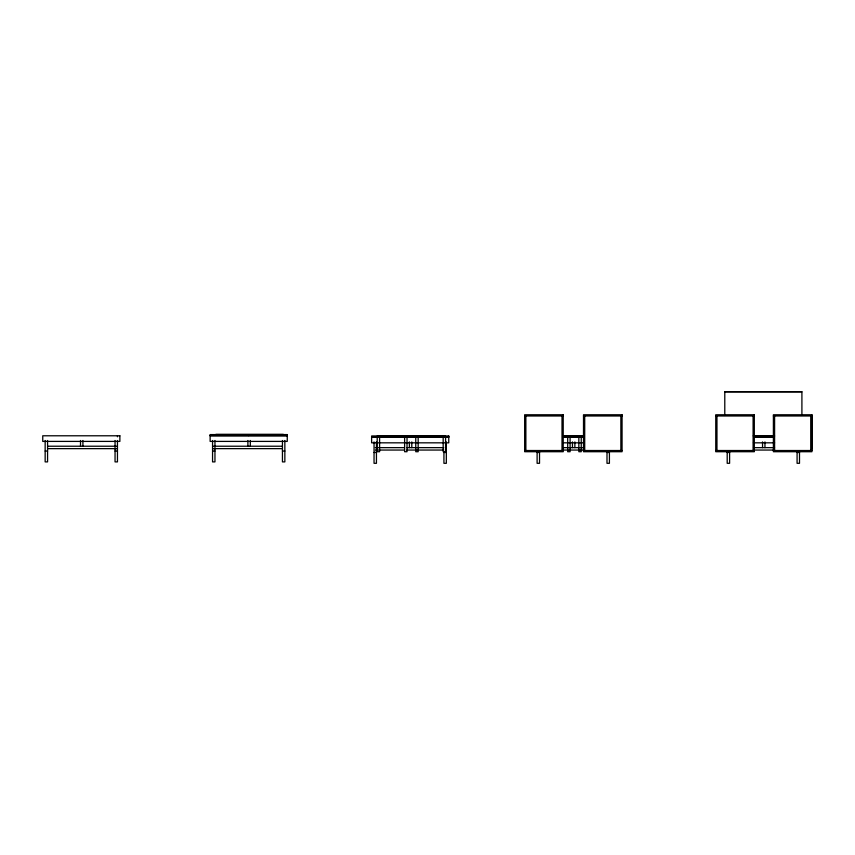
<?xml version="1.0" encoding="UTF-8"?>
<svg xmlns="http://www.w3.org/2000/svg" width="855" height="855" viewBox="0 0 855 855"><rect width="100%" height="100%" fill="white"/><g stroke="black" fill="none" stroke-linecap="round" stroke-linejoin="round"><path stroke-width="1.28" d="M444.279 435.794L444.814 435.761L377.344 435.761M724.784 391.846L801.905 391.846M524.66 415.979L563.221 415.979M583.505 415.979L622.066 415.979M715.753 415.979L754.313 415.979M773.39 415.979L811.951 415.979M215.855 434.351L283.336 434.351M210.138 435.184L287.259 435.184M210.138 435.612L287.259 435.612M377.942 435.761L378.541 435.761M379.15 435.761L379.748 435.761M380.347 435.761L380.956 435.761M381.554 435.761L382.164 435.761M382.762 435.761L383.361 435.761M383.97 435.761L384.568 435.761M385.167 435.761L385.776 435.761M386.375 435.761L386.984 435.761M387.582 435.761L388.181 435.761M388.79 435.761L389.388 435.761M389.987 435.761L390.596 435.761M391.195 435.761L391.804 435.761M392.402 435.761L393.001 435.761M393.61 435.761L394.208 435.761M394.807 435.761L395.416 435.761M396.015 435.761L396.624 435.761M397.222 435.761L397.821 435.761M398.43 435.761L399.029 435.761M399.627 435.761L400.236 435.761M400.835 435.761L401.444 435.761M402.042 435.761L402.641 435.761M403.25 435.761L403.849 435.761M404.447 435.761L405.056 435.761M405.655 435.761L406.253 435.761M406.862 435.761L407.461 435.761M408.07 435.761L408.669 435.761M409.267 435.761L409.876 435.761M410.475 435.761L411.073 435.761M411.683 435.761L412.281 435.761M412.89 435.761L413.489 435.761M414.087 435.761L414.696 435.761M415.295 435.761L415.893 435.761M416.503 435.761L417.101 435.761M417.71 435.761L418.309 435.761M418.907 435.761L419.516 435.761M420.115 435.761L420.713 435.761M421.323 435.761L421.921 435.761M422.53 435.761L423.129 435.761M423.727 435.761L424.337 435.761M424.935 435.761L425.534 435.761M426.143 435.761L426.741 435.761M427.35 435.761L427.949 435.761M428.547 435.761L429.157 435.761M429.755 435.761L430.354 435.761M430.963 435.761L431.561 435.761M432.17 435.761L432.769 435.761M433.367 435.761L433.977 435.761M434.575 435.761L435.174 435.761M435.783 435.761L436.381 435.761M436.991 435.761L437.589 435.761M438.188 435.761L438.797 435.761M439.395 435.761L439.994 435.761M440.603 435.761L441.201 435.761M441.811 435.761L442.409 435.761M443.008 435.761L443.617 435.761M563.915 435.761L564.514 435.761M565.112 435.761L565.721 435.761M566.32 435.761L566.918 435.761M567.528 435.761L568.126 435.761M568.735 435.761L569.334 435.761M569.932 435.761L570.542 435.761M571.14 435.761L571.739 435.761M572.348 435.761L572.946 435.761M573.555 435.761L574.154 435.761M574.752 435.761L575.362 435.761M575.96 435.761L576.559 435.761M577.168 435.761L577.766 435.761M578.375 435.761L578.974 435.761M579.572 435.761L580.182 435.761M580.78 435.761L581.379 435.761M581.988 435.761L582.586 435.761M583.196 435.761L583.794 435.761L563.306 435.783M753.992 435.761L754.602 435.761M755.2 435.761L755.809 435.761M756.408 435.761L757.006 435.761M757.616 435.761L758.214 435.761M758.813 435.761L759.422 435.761M760.02 435.761L760.629 435.761M761.228 435.761L761.826 435.761M762.436 435.761L763.034 435.761M763.633 435.761L764.242 435.761M764.84 435.761L765.449 435.761M766.048 435.761L766.646 435.761M767.256 435.761L767.854 435.761M768.453 435.761L769.062 435.761M769.66 435.761L770.27 435.761M770.868 435.761L771.467 435.761M772.076 435.761L772.674 435.761M773.273 435.761L773.882 435.761M210.138 435.783L287.259 435.783M753.394 435.783L774.48 435.826M562.622 436.061L583.901 435.997M753.394 435.986L774.577 435.997M754.035 436.328L773.989 436.328M371.626 436.595L376.948 436.595M379.609 436.595L415.509 436.595M418.17 436.595L448.747 436.595M562.622 436.595L583.901 436.595M754.035 436.595L773.989 436.595M371.626 437.023L376.948 437.023M379.609 437.023L415.509 437.023M418.17 437.023L448.747 437.023M562.622 437.023L583.901 437.023M754.035 437.023L773.989 437.023M371.626 437.194L448.747 437.258M562.622 437.258L583.901 437.258M754.035 437.194L773.989 437.194M562.622 442.826L584.061 442.826M753.426 442.826L774.598 442.826M47.784 446.225L117.456 446.225M212.553 446.225L282.225 446.225M375.356 447.646L404.276 447.646M406.905 447.646L443.702 447.646M563.402 447.646L583.121 447.646M753.49 447.646L774.523 447.646M47.784 448.64L117.456 448.64M212.553 448.64L282.225 448.64M375.356 450.051L404.276 450.051M406.905 450.051L443.702 450.051M563.402 450.051L583.121 450.051M753.49 450.051L774.523 450.051M524.66 450.521L563.221 450.521M583.505 450.521L622.066 450.521M715.753 450.521L754.313 450.521M773.39 450.521L811.951 450.521M45.155 451.045L47.57 451.045M115.051 451.045L117.456 451.045M212.553 451.045L214.958 451.045M282.439 451.045L284.854 451.045M374.041 452.466L376.446 452.466M443.927 452.466L446.331 452.466M537.111 452.466L539.526 452.466M606.997 452.466L609.412 452.466M727.199 452.466L729.604 452.466M797.084 452.466L799.5 452.466M812.25 415.765L812.25 448.907M810.743 415.979L810.743 450.521M801.905 415.477L801.905 391.697L724.784 391.697L724.784 415.477M799.5 451.558L799.5 463.303L797.084 463.303L797.084 451.558M774.598 415.979L774.598 450.521M773.69 415.765L773.69 448.907M764.958 441.907L764.958 447.646M763.344 436.018L763.344 437.023M762.542 441.907L762.542 447.646M753.105 415.979L753.105 450.521M729.604 451.558L729.604 463.303L727.199 463.303L727.199 451.558M716.96 415.979L716.96 450.521M620.858 415.979L620.858 450.521M609.412 451.558L609.412 463.303L606.997 463.303L606.997 451.558M584.713 415.979L584.713 450.521M574.87 441.907L574.87 447.646M573.256 436.018L573.256 437.258M572.455 441.907L572.455 447.646M562.013 415.979L562.013 450.521M539.526 451.558L539.526 463.303L537.111 463.303L537.111 451.558M525.868 415.979L525.868 450.521M446.331 441.907L446.331 463.303L443.927 463.303L443.927 451.558M411.789 441.907L411.789 447.646M410.186 436.018L410.186 437.258M409.385 441.907L409.385 447.646M376.446 441.907L376.446 463.303L374.041 463.303L374.041 441.907M284.854 440.496L284.854 461.892L282.439 461.892L282.439 440.496M250.312 440.496L250.312 446.225M248.698 434.597L248.698 435.612M247.897 440.496L247.897 446.225M214.958 440.496L214.958 461.892L212.553 461.892L212.553 440.496M117.456 435.783L117.456 436.787M117.456 440.496L117.456 461.892L115.051 461.892L115.051 440.496M82.914 440.496L82.914 446.225M80.509 440.496L80.509 446.225M47.57 440.496L47.57 461.892L45.155 461.892L45.155 440.496M563.221 414.771L524.66 414.771L524.66 451.718L563.221 451.718L563.221 414.771M622.066 414.771L583.505 414.771L583.505 451.718L622.066 451.718L622.066 414.771M754.313 414.771L715.753 414.771L715.753 451.718L754.313 451.718L754.313 414.771M811.951 414.771L773.39 414.771L773.39 451.718L811.951 451.718L811.951 414.771M287.259 434.586L210.138 434.586L210.138 441.404L287.259 441.404L287.259 434.586M119.871 435.783L42.75 435.783L42.75 441.404L119.871 441.404L119.871 435.783M448.747 435.997L371.626 435.997L371.626 442.826L448.747 442.826L448.747 435.997M379.609 436.456L377.194 436.456L377.194 451.718L379.609 451.718L379.609 436.456M407.023 436.456L404.607 436.456L404.607 451.718L407.023 451.718L407.023 436.456M418.17 436.456L415.754 436.456L415.754 451.718L418.17 451.718L418.17 436.456M445.583 436.456L443.168 436.456L443.168 451.718L445.583 451.718L445.583 436.456M570.093 436.456L567.688 436.456L567.688 451.718L570.093 451.718L570.093 436.456M581.24 436.456L578.835 436.456L578.835 451.718L581.24 451.718L581.24 436.456"/></g></svg>
